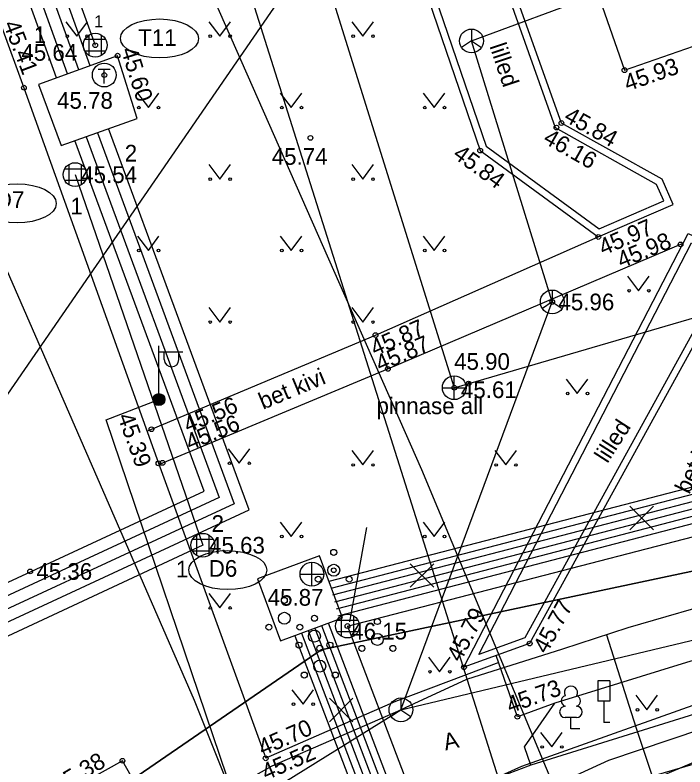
# Model space of a CAD drawing. Extents: x 641385 to 642153, y 6455477 to 6456351.
# Drawn here: x 641934.4 to 641962.52, y 6456158.32 to 6456189.89 of the extents above; entities that cross this region are included whole.
import ezdxf

# ---------------------------------------------------------------- set-up
doc = ezdxf.new("R2010")
doc.units = 0
for name, color, linetype in [('ABIJOONIS', 7, 'Continuous'), ('DKAEV', 7, 'Continuous'), ('DTRASS', 7, 'Continuous'), ('HALJASTUS', 7, 'Continuous'), ('HOONE', 7, 'Continuous'), ('KAEVU_NR', 7, 'Continuous'), ('KKAEV', 7, 'Continuous'), ('KORGUS', 7, 'Continuous'), ('KTRASS', 7, 'Continuous'), ('LIIKLUS', 7, 'Continuous'), ('MOOTPIIR', 7, 'Continuous'), ('MPKAABEL', 7, 'Continuous'), ('PIIR', 7, 'Continuous'), ('POST', 7, 'Continuous'), ('PUU', 7, 'Continuous'), ('RAJATIS', 7, 'Continuous'), ('SIKAEV', 7, 'Continuous'), ('SITRASS', 7, 'Continuous'), ('TEE', 7, 'Continuous'), ('TKAEV', 7, 'Continuous'), ('TORU_NR', 7, 'Continuous'), ('TTRASS', 7, 'Continuous'), ('VTRASS', 7, 'Continuous')]:
    doc.layers.add(name, color=color, linetype=linetype)

msp = doc.modelspace()

# ---------------------------------------------------------------- linework, layer by layer
at = {"layer": 'ABIJOONIS'}
msp.add_line((641949.161, 6456168.372), (641948.437, 6456164.423), dxfattribs=at)
at = {"layer": 'DKAEV'}
for p, q in [((641937.522, 6456188.187), (641937.522, 6456189.053)), ((641938.022, 6456189.053), (641938.022, 6456188.187)), ((641937.339, 6456188.87), (641938.205, 6456188.87)), ((641938.205, 6456188.37), (641937.339, 6456188.37)), ((641936.49, 6456183.437), (641937.356, 6456183.437)), ((641936.673, 6456182.754), (641936.673, 6456183.62)), ((641937.173, 6456183.62), (641937.173, 6456182.754)), ((641937.356, 6456182.937), (641936.49, 6456182.937)), ((641942.038, 6456167.198), (641942.038, 6456168.064)), ((641942.538, 6456168.064), (641942.538, 6456167.198)), ((641941.855, 6456167.881), (641942.721, 6456167.881)), ((641942.721, 6456167.381), (641941.855, 6456167.381)), ((641947.924, 6456164.491), (641948.79, 6456164.491)), ((641948.107, 6456163.808), (641948.107, 6456164.674)), ((641948.607, 6456164.674), (641948.607, 6456163.808)), ((641948.79, 6456163.991), (641947.924, 6456163.991))]:
    msp.add_line(p, q, dxfattribs=at)
for centre in [(641937.772, 6456188.62), (641936.923, 6456183.187), (641942.288, 6456167.631), (641948.357, 6456164.241)]:
    msp.add_circle(centre, 0.5, dxfattribs=at)
at = {"layer": 'DTRASS'}
for p, q in [((641931.665, 6456205.54), (641937.772, 6456188.62)), ((641948.357, 6456164.241), (641985.706, 6456173.906)), ((641948.357, 6456164.241), (641958.992, 6456136.286))]:
    msp.add_line(p, q, dxfattribs=at)
msp.add_lwpolyline([(641936.923, 6456183.187), (641942.288, 6456167.631), (641928.635, 6456161.274), (641936.945, 6456143.92)], dxfattribs=at)
at = {"layer": 'HALJASTUS'}
for p, q in [((641936.537, 6456189.607), (641937, 6456189)), ((641937, 6456189), (641937.446, 6456189.607)), ((641942.537, 6456189.607), (641943, 6456189)), ((641943, 6456189), (641943.446, 6456189.607)), ((641948.537, 6456189.607), (641949, 6456189)), ((641949, 6456189), (641949.446, 6456189.607)), ((641939.537, 6456186.607), (641940, 6456186)), ((641940, 6456186), (641940.446, 6456186.607)), ((641945.537, 6456186.607), (641946, 6456186)), ((641946, 6456186), (641946.446, 6456186.607)), ((641951.537, 6456186.607), (641952, 6456186)), ((641952, 6456186), (641952.446, 6456186.607)), ((641942.537, 6456183.607), (641943, 6456183)), ((641943, 6456183), (641943.446, 6456183.607)), ((641948.537, 6456183.607), (641949, 6456183)), ((641949, 6456183), (641949.446, 6456183.607)), ((641939.537, 6456180.607), (641940, 6456180)), ((641940, 6456180), (641940.446, 6456180.607)), ((641945.537, 6456180.607), (641946, 6456180)), ((641946, 6456180), (641946.446, 6456180.607)), ((641951.537, 6456180.607), (641952, 6456180)), ((641952, 6456180), (641952.446, 6456180.607)), ((641960.111, 6456178.923), (641960.575, 6456178.316)), ((641960.575, 6456178.316), (641961.02, 6456178.923)), ((641942.537, 6456177.607), (641943, 6456177)), ((641943, 6456177), (641943.446, 6456177.607)), ((641948.537, 6456177.607), (641949, 6456177)), ((641949, 6456177), (641949.446, 6456177.607)), ((641957.537, 6456174.607), (641958, 6456174)), ((641958, 6456174), (641958.446, 6456174.607)), ((641943.346, 6456171.678), (641943.809, 6456171.071)), ((641943.809, 6456171.071), (641944.255, 6456171.678)), ((641948.537, 6456171.607), (641949, 6456171)), ((641949, 6456171), (641949.446, 6456171.607)), ((641954.537, 6456171.607), (641955, 6456171)), ((641955, 6456171), (641955.446, 6456171.607)), ((641945.537, 6456168.607), (641946, 6456168)), ((641946, 6456168), (641946.446, 6456168.607)), ((641951.537, 6456168.607), (641952, 6456168)), ((641952, 6456168), (641952.446, 6456168.607)), ((641942.537, 6456165.607), (641943, 6456165)), ((641943, 6456165), (641943.446, 6456165.607)), ((641951.758, 6456162.93), (641952.221, 6456162.323)), ((641952.221, 6456162.323), (641952.667, 6456162.93)), ((641946.028, 6456161.568), (641946.492, 6456160.961)), ((641946.492, 6456160.961), (641946.937, 6456161.568)), ((641960.463, 6456161.333), (641960.927, 6456160.726)), ((641960.927, 6456160.726), (641961.372, 6456161.333)), ((641956.465, 6456159.769), (641956.928, 6456159.163)), ((641956.928, 6456159.163), (641957.374, 6456159.769))]:
    msp.add_line(p, q, dxfattribs=at)
for centre in [(641936.599, 6456189), (641937.428, 6456189), (641942.599, 6456189), (641943.428, 6456189), (641948.599, 6456189), (641949.428, 6456189), (641939.599, 6456186), (641940.428, 6456186), (641945.599, 6456186), (641946.428, 6456186), (641951.599, 6456186), (641952.428, 6456186), (641942.599, 6456183), (641943.428, 6456183), (641948.599, 6456183), (641949.428, 6456183), (641939.599, 6456180), (641940.428, 6456180), (641945.599, 6456180), (641946.428, 6456180), (641951.599, 6456180), (641952.428, 6456180), (641960.174, 6456178.316), (641961.003, 6456178.316), (641942.599, 6456177), (641943.428, 6456177), (641948.599, 6456177), (641949.428, 6456177), (641957.599, 6456174), (641958.428, 6456174), (641943.408, 6456171.071), (641944.237, 6456171.071), (641948.599, 6456171), (641949.428, 6456171), (641954.599, 6456171), (641955.428, 6456171), (641945.599, 6456168), (641946.428, 6456168), (641951.599, 6456168), (641952.428, 6456168), (641942.599, 6456165), (641943.428, 6456165), (641951.82, 6456162.323), (641952.649, 6456162.323), (641946.091, 6456160.961), (641946.919, 6456160.961), (641960.526, 6456160.726), (641961.354, 6456160.726), (641956.527, 6456159.163), (641957.356, 6456159.163)]:
    msp.add_circle(centre, 0.055, dxfattribs=at)
at = {"layer": 'HOONE'}
msp.add_lwpolyline([(641978.287, 6456212.334), (641968.732, 6456208.993), (641968.083, 6456210.897), (641956.259, 6456206.869), (641954.566, 6456203.1), (641959.983, 6456187.572), (641967.703, 6456190.262), (641968.235, 6456188.76)], dxfattribs=at)
at = {"layer": 'KAEVU_NR'}
for centre in [(641940.469, 6456188.903), (641934.493, 6456181.983), (641943.33, 6456166.588)]:
    msp.add_ellipse(centre, major_axis=(-1.638, 0.006), ratio=0.5, dxfattribs=at)
at = {"layer": 'KKAEV'}
for p, q in [((641952.839, 6456173.745), (641952.839, 6456174.745)), ((641952.339, 6456174.245), (641953.339, 6456174.245)), ((641946.865, 6456165.916), (641946.865, 6456166.916)), ((641946.365, 6456166.416), (641947.365, 6456166.416))]:
    msp.add_line(p, q, dxfattribs=at)
for centre in [(641952.839, 6456174.245), (641946.865, 6456166.416)]:
    msp.add_circle(centre, 0.5, dxfattribs=at)
at = {"layer": 'KORGUS'}
for centre in [(641937.772, 6456188.62), (641938.709, 6456188.18), (641938.15, 6456187.369), (641959.983, 6456187.572), (641934.778, 6456186.837), (641957.128, 6456185.164), (641957.338, 6456185.354), (641946.801, 6456184.729), (641953.925, 6456184.199), (641958.884, 6456180.571), (641962.336, 6456180.258), (641956.952, 6456177.843), (641949.534, 6456176.453), (641950.055, 6456175.034), (641952.839, 6456174.245), (641953.438, 6456174.415), (641940.129, 6456172.5), (641940.424, 6456171.07), (641940.593, 6456171.091), (641935.04, 6456166.532), (641947.78, 6456166.581), (641948.357, 6456164.241), (641956.003, 6456163.506), (641953.246, 6456162.508), (641955.487, 6456160.433), (641944.925, 6456158.689), (641938.911, 6456158.585)]:
    msp.add_circle(centre, 0.1, dxfattribs=at)
at = {"layer": 'KTRASS'}
for p, q in [((641926.541, 6456163.004), (641947.048, 6456192.765)), ((641947.048, 6456192.765), (641952.839, 6456174.245)), ((641952.839, 6456174.245), (641973.558, 6456180.292))]:
    msp.add_line(p, q, dxfattribs=at)
for points in [[(641955.219, 6456156.212), (641943.947, 6456191.834), (641938.492, 6456208.438), (641964.505, 6456218.057), (641994.162, 6456237.088), (641986.962, 6456249.871)], [(641955.219, 6456156.212), (641982.751, 6456164.227), (641986.086, 6456153.839), (641986.312, 6456152.446)]]:
    msp.add_lwpolyline(points, dxfattribs=at)
at = {"layer": 'LIIKLUS'}
for p, q in [((641958.865, 6456161.94), (641958.865, 6456161.09)), ((641959.365, 6456161.94), (641958.865, 6456161.94)), ((641959.365, 6456161.94), (641959.365, 6456161.09)), ((641959.365, 6456161.09), (641958.865, 6456161.09)), ((641959.115, 6456161.09), (641959.115, 6456160.19)), ((641959.365, 6456160.19), (641959.115, 6456160.19))]:
    msp.add_line(p, q, dxfattribs=at)
at = {"layer": 'MOOTPIIR'}
msp.add_lwpolyline([(641943.813, 6456123.985), (641948.239, 6456116.83), (641969.121, 6456128.529), (641951.484, 6456170.803), (641934.281, 6456209.762), (641977.029, 6456228.893), (642003.89, 6456244.869), (642012.827, 6456218.135), (642009.748, 6456213.961), (642012.429, 6456209.091), (642033.481, 6456216.644), (642027.026, 6456230.16), (642022.26, 6456228.57), (642018.189, 6456244.571), (642013.82, 6456267.032), (642002.202, 6456262.858), (641964.716, 6456239.931), (641922.664, 6456218.689), (641919.71, 6456212.08), (641941.925, 6456161.135), (641947.429, 6456147.335), (641953.332, 6456130.594), (641943.813, 6456123.985)], dxfattribs=at)
at = {"layer": 'MPKAABEL'}
msp.add_lwpolyline([(641961.915, 6456151.096), (641961.998, 6456149.77), (641952.656, 6456146.009), (641948.945, 6456144.296), (641943.306, 6456157.901), (641938.234, 6456172.89), (641940.442, 6456173.748)], dxfattribs=at)
at = {"layer": 'PIIR'}
for points in [[(641907.232, 6456135.755), (641947.25, 6456163.24), (642019.41, 6456178.53), (642003.16, 6456222.82), (641998.52, 6456235.45), (641982.352, 6456279.541)], [(642066.637, 6456192.119), (642019.41, 6456178.53), (641947.25, 6456163.24), (641907.232, 6456135.755)]]:
    msp.add_lwpolyline(points, dxfattribs=at)
at = {"layer": 'POST'}
for p, q in [((641940.442, 6456173.998), (641940.442, 6456175.998)), ((641940.442, 6456175.748), (641941.442, 6456175.748)), ((641940.669, 6456175.427), (641940.669, 6456175.748)), ((641941.281, 6456175.427), (641941.281, 6456175.748)), ((641940.442, 6456173.748), (641940.442, 6456173.748))]:
    msp.add_line(p, q, dxfattribs=at)
for radius in [0.25, 0.225, 0.2, 0.175, 0.15, 0.125, 0.1, 0.075, 0.05, 0.025]:
    msp.add_circle((641940.442, 6456173.748), radius, dxfattribs=at)
msp.add_arc((641940.975, 6456175.427), 0.306, 180, 0, dxfattribs=at)
at = {"layer": 'PUU'}
for p, q in [((641957.974, 6456160.399), (641957.494, 6456160.399)), ((641957.734, 6456159.924), (641957.734, 6456160.399)), ((641958.114, 6456159.924), (641957.734, 6456159.924))]:
    msp.add_line(p, q, dxfattribs=at)
for centre, radius in [((641947.78, 6456167.331), 0.125), ((641947.78, 6456166.581), 0.25), ((641947.13, 6456166.206), 0.125), ((641948.43, 6456166.206), 0.125), ((641945.707, 6456165.317), 0.125), ((641945.707, 6456164.567), 0.25), ((641946.972, 6456164.566), 0.125), ((641949.611, 6456164.427), 0.125), ((641945.057, 6456164.192), 0.125), ((641946.357, 6456164.192), 0.125), ((641946.972, 6456163.816), 0.25), ((641949.611, 6456163.677), 0.25), ((641946.322, 6456163.441), 0.125), ((641947.622, 6456163.441), 0.125), ((641947.194, 6456163.307), 0.125), ((641948.961, 6456163.302), 0.125), ((641950.261, 6456163.302), 0.125), ((641947.194, 6456162.557), 0.25), ((641946.544, 6456162.182), 0.125), ((641947.844, 6456162.182), 0.125)]:
    msp.add_circle(centre, radius, dxfattribs=at)
for centre, radius, start, end in [((641957.734, 6456161.444), 0.277, 332.5799, 207.4201), ((641957.564, 6456161.097), 0.233, 109.0217, 253.1415), ((641957.904, 6456161.097), 0.233, 286.8508, 70.9859), ((641957.497, 6456160.636), 0.238, 90.0016, 269.3953), ((641957.971, 6456160.636), 0.238, 270.6047, 89.9984)]:
    msp.add_arc(centre, radius, start, end, dxfattribs=at)
at = {"layer": 'RAJATIS'}
for points in [[(641951.058, 6456192.597), (641953.925, 6456184.199), (641958.884, 6456180.571), (641962.025, 6456181.93), (641961.562, 6456182.992), (641957.338, 6456185.354), (641954.909, 6456192.177)], [(641951.494, 6456192.248), (641954.178, 6456184.385), (641958.923, 6456180.915), (641961.63, 6456182.086), (641961.327, 6456182.779), (641957.093, 6456185.147), (641954.689, 6456191.899)], [(641962.662, 6456180.716), (641964.9, 6456179.666), (641956.003, 6456163.506), (641953.246, 6456162.508)], [(641962.796, 6456180.322), (641964.483, 6456179.53), (641955.795, 6456163.75), (641953.865, 6456163.051)]]:
    msp.add_lwpolyline(points, close=True, dxfattribs=at)
at = {"layer": 'SIKAEV'}
for p, q in [((641953.563, 6456189.298), (641953.563, 6456188.798)), ((641953.563, 6456188.798), (641953.148, 6456188.523)), ((641953.563, 6456188.798), (641953.978, 6456188.523)), ((641956.952, 6456178.343), (641956.952, 6456177.843)), ((641956.952, 6456177.843), (641956.537, 6456177.568)), ((641956.952, 6456177.843), (641957.367, 6456177.568)), ((641950.603, 6456161.22), (641950.603, 6456160.72)), ((641950.603, 6456160.72), (641950.188, 6456160.445)), ((641950.603, 6456160.72), (641951.018, 6456160.445))]:
    msp.add_line(p, q, dxfattribs=at)
for centre in [(641953.563, 6456188.798), (641956.952, 6456177.843), (641950.603, 6456160.72)]:
    msp.add_circle(centre, 0.5, dxfattribs=at)
at = {"layer": 'SITRASS'}
for points in [[(641953.563, 6456188.798), (641958.864, 6456190.779)], [(641956.952, 6456177.843), (641953.563, 6456188.798)], [(642030.811, 6456179.876), (642025.635, 6456179.306), (642013.739, 6456176.835), (642003.257, 6456174.59), (641997.351, 6456173.39), (641985.945, 6456171.024), (641980.827, 6456169.913), (641973.743, 6456168.138), (641964.476, 6456165.431), (641960.126, 6456164.167), (641957.376, 6456163.272), (641953.35, 6456161.993), (641950.603, 6456160.72)], [(641950.603, 6456160.72), (642030.811, 6456179.876)], [(642030.811, 6456179.876), (642025.635, 6456179.306), (642013.739, 6456176.835), (642003.257, 6456174.59), (641997.351, 6456173.39), (641985.945, 6456171.024), (641980.827, 6456169.913), (641973.743, 6456168.138), (641964.476, 6456165.431), (641960.126, 6456164.167), (641957.376, 6456163.272), (641953.35, 6456161.993), (641950.603, 6456160.72)], [(641950.603, 6456160.72), (642030.811, 6456179.876)], [(642042.982, 6456179.542), (642036.859, 6456177.586), (642028.04, 6456175.864), (642010.332, 6456172.137), (642004.069, 6456170.878), (641993.156, 6456168.899), (641983.634, 6456166.566), (641974.925, 6456164.458), (641964.071, 6456161.339), (641955.658, 6456158.344), (641950.046, 6456155.812), (641947.713, 6456154.94), (641944.898, 6456153.677), (641940.714, 6456151.462), (641930.761, 6456146.063), (641925.051, 6456142.272), (641918.211, 6456137.7), (641911.46, 6456133.146)], [(642042.982, 6456179.542), (642036.859, 6456177.586), (642028.04, 6456175.864), (642010.332, 6456172.137), (642004.069, 6456170.878), (641993.156, 6456168.899), (641983.634, 6456166.566), (641974.925, 6456164.458), (641964.071, 6456161.339), (641955.658, 6456158.344), (641950.046, 6456155.812), (641947.713, 6456154.94), (641944.898, 6456153.677), (641940.714, 6456151.462), (641930.761, 6456146.063), (641925.051, 6456142.272), (641918.211, 6456137.7), (641911.46, 6456133.146)], [(641950.603, 6456160.72), (641956.952, 6456177.843)], [(641959.226, 6456163.874), (641960.463, 6456159.989), (641964.247, 6456148.642), (641964.492, 6456147.468)], [(641936.273, 6456151.831), (641950.603, 6456160.72)], [(641936.552, 6456153.749), (641940.078, 6456155.493), (641945.198, 6456158.373), (641950.603, 6456160.72)]]:
    msp.add_lwpolyline(points, dxfattribs=at)
at = {"layer": 'TEE'}
for points in [[(641916.375, 6456199.496), (641928.696, 6456203.672), (641931.241, 6456196.471), (641931.943, 6456194.573), (641934.778, 6456186.837), (641940.424, 6456171.07), (641944.925, 6456158.689)], [(642058.048, 6456182.29), (642055.429, 6456181.515), (642049.613, 6456179.983), (642044.798, 6456178.863), (642036.876, 6456177.175), (642031.99, 6456176.174), (642015.226, 6456172.729), (641998.52, 6456169.319), (641981.92, 6456165.788), (641976.388, 6456164.433), (641970.128, 6456162.697), (641963.768, 6456160.809), (641956.055, 6456158.402), (641952.946, 6456157.23), (641949.692, 6456155.892), (641947.798, 6456154.961), (641941.55, 6456151.807), (641927.315, 6456143.384), (641923.486, 6456140.881), (641918.486, 6456137.564), (641911.707, 6456132.856)], [(642058.048, 6456182.29), (642055.429, 6456181.515), (642049.613, 6456179.983), (642044.798, 6456178.863), (642036.876, 6456177.175), (642031.99, 6456176.174), (642015.226, 6456172.729), (641998.52, 6456169.319), (641981.92, 6456165.788), (641976.388, 6456164.433), (641970.128, 6456162.697), (641963.768, 6456160.809), (641956.055, 6456158.402), (641952.946, 6456157.23), (641949.692, 6456155.892), (641947.798, 6456154.961), (641941.55, 6456151.807), (641927.315, 6456143.384), (641923.486, 6456140.881), (641918.486, 6456137.564), (641911.707, 6456132.856)], [(641939.94, 6456172.421), (641949.534, 6456176.453), (641958.884, 6456180.571)], [(641940.44, 6456171.027), (641950.055, 6456175.034), (641962.45, 6456180.307)], [(641997.793, 6456171.396), (641981.598, 6456167.967), (641975.435, 6456166.481), (641969.753, 6456164.895), (641962.401, 6456162.648), (641957.054, 6456160.997), (641955.487, 6456160.433), (641954.604, 6456163)], [(641954.706, 6456162.704), (641950.368, 6456161.07), (641944.925, 6456158.689)], [(641956.055, 6456158.402), (641955.783, 6456159.165), (641957.054, 6456160.997)], [(641940.007, 6456156.647), (641938.911, 6456158.585), (641930.048, 6456153.641), (641920.37, 6456148.228), (641920.749, 6456145.087)]]:
    msp.add_lwpolyline(points, dxfattribs=at)
at = {"layer": 'TKAEV'}
for p, q in [((641937.9, 6456187.619), (641938.4, 6456187.619)), ((641938.15, 6456187.019), (641938.15, 6456187.619))]:
    msp.add_line(p, q, dxfattribs=at)
msp.add_circle((641938.15, 6456187.369), 0.5, dxfattribs=at)
at = {"layer": 'TTRASS'}
for p, q in [((641947.595, 6456166.125), (641998.07, 6456179.255)), ((641947.671, 6456165.835), (641998.145, 6456178.965)), ((641947.746, 6456165.544), (641998.206, 6456178.67)), ((641947.822, 6456165.254), (641998.282, 6456178.38)), ((641947.897, 6456164.964), (641998.35, 6456178.088)), ((641947.973, 6456164.673), (641998.425, 6456177.798)), ((641960.204, 6456169.271), (641961.194, 6456168.281)), ((641960.204, 6456168.281), (641961.194, 6456169.271)), ((641950.991, 6456166.857), (641951.981, 6456165.867)), ((641950.991, 6456165.867), (641951.981, 6456166.857)), ((641946.989, 6456164.155), (641957.623, 6456136.2)), ((641947.269, 6456164.262), (641957.904, 6456136.307)), ((641947.549, 6456164.369), (641958.184, 6456136.413)), ((641946.148, 6456163.835), (641956.782, 6456135.88)), ((641946.428, 6456163.942), (641957.062, 6456135.987)), ((641946.708, 6456164.049), (641957.343, 6456136.093)), ((641947.598, 6456161.211), (641948.588, 6456160.221)), ((641947.598, 6456160.221), (641948.588, 6456161.211))]:
    msp.add_line(p, q, dxfattribs=at)
for points in [[(641936.141, 6456187.246), (641929.245, 6456206.353), (641969.104, 6456232.255)], [(641936.612, 6456187.414), (641929.842, 6456206.145), (641969.375, 6456231.834)], [(641936.612, 6456187.416), (641929.85, 6456206.15), (641969.377, 6456231.835)], [(641937.082, 6456187.586), (641930.455, 6456205.947), (641969.649, 6456231.416)], [(641937.552, 6456187.756), (641931.06, 6456205.744), (641969.922, 6456230.997)], [(641937.859, 6456184.949), (641943.599, 6456169.376), (641929.587, 6456162.875), (641944.4, 6456133.47), (641949.222, 6456123.492)], [(641942.478, 6456138.396), (641930.266, 6456162.639), (641944.228, 6456169.116), (641938.328, 6456185.122)], [(641937.39, 6456184.777), (641942.971, 6456169.635), (641928.908, 6456163.112), (641943.953, 6456133.245), (641948.629, 6456123.21)], [(641941.138, 6456137.721), (641928.229, 6456163.348), (641942.342, 6456169.895), (641936.915, 6456184.617)]]:
    msp.add_lwpolyline(points, dxfattribs=at)
for points in [[(641936.344, 6456184.416), (641939.533, 6456185.539), (641938.709, 6456188.18), (641935.39, 6456186.968)], [(641944.579, 6456166.218), (641945.544, 6456163.618), (641948.153, 6456164.586), (641947.188, 6456167.186)]]:
    msp.add_lwpolyline(points, close=True, dxfattribs=at)
at = {"layer": 'VTRASS'}
for points in [[(641952.032, 6456155.26), (641959.328, 6456158.617), (641973.608, 6456163.428), (641982.99, 6456165.652), (641989.506, 6456167.167)], [(641953.538, 6456154.546), (641972.158, 6456162.455), (641991.109, 6456166.662)]]:
    msp.add_lwpolyline(points, dxfattribs=at)

# ---------------------------------------------------------------- texts
at = {"layer": 'HALJASTUS'}
for rotation, p in [(288.4349, (641954.312, 6456188.583)), (57.2648, (641959.267, 6456171.037))]:
    msp.add_text('lilled', height=0.7, rotation=rotation, dxfattribs=at).set_placement(p)
at = {"layer": 'KAEVU_NR'}
for s, p in [('T11', (641939.574, 6456188.59)), ('D7', (641933.598, 6456181.786)), ('D6', (641942.534, 6456166.31))]:
    msp.add_text(s, height=0.7, dxfattribs=at).set_placement(p)
at = {"layer": 'KORGUS'}
for s, rotation, p in [(' 45.41', 290.822, (641933.812, 6456189.754)), (' 45.60', 287.3281, (641938.764, 6456188.666)), (' 45.93', 19.2107, (641959.864, 6456186.595)), (' 45.84', 330.7867, (641957.167, 6456185.588)), (' 46.16', 330.4109, (641956.298, 6456184.679)), (' 45.84', 323.8108, (641952.525, 6456184.092)), (' 45.97', 23.3964, (641958.853, 6456179.679)), (' 45.98', 22.5662, (641959.611, 6456179.147)), (' 45.87', 23.77, (641949.273, 6456175.455)), (' 45.87', 23.0436, (641949.478, 6456174.801)), (' 45.56', 22.7974, (641941.421, 6456172.243)), (' 45.39', 289.9783, (641938.606, 6456173.283)), (' 45.56', 22.6224, (641941.504, 6456171.497)), (' 45.77', 61.3442, (641956.592, 6456162.805)), (' 45.79', 62.4926, (641952.979, 6456162.459)), (' 45.73', 19.795, (641954.938, 6456160.483)), (' 45.70', 23.6266, (641944.562, 6456158.676)), (' 45.52', 23.6266, (641944.702, 6456157.648)), (' 45.38', 30.2275, (641936.014, 6456157.059))]:
    msp.add_text(s, height=0.7, rotation=rotation, dxfattribs=at).set_placement(p)
for s, p in [(' 45.64', (641934.411, 6456187.967)), (' 45.78', (641935.907, 6456185.954)), (' 45.74', (641944.917, 6456183.6)), (' 45.54', (641936.923, 6456182.837)), (' 45.96', (641956.952, 6456177.493)), (' 45.90', (641952.572, 6456174.995)), (' 45.61', (641952.86, 6456173.81)), (' 45.63', (641942.288, 6456167.281)), (' 45.36', (641935.04, 6456166.182)), (' 45.87', (641944.749, 6456165.094)), (' 46.15', (641948.254, 6456163.675))]:
    msp.add_text(s, height=0.7, dxfattribs=at).set_placement(p)
at = {"layer": 'KTRASS'}
msp.add_text('pinnase all', height=0.7, dxfattribs=at).set_placement((641949.574, 6456173.134))
at = {"layer": 'TEE'}
for s, rotation, p in [('bet kivi', 22.6995, (641944.812, 6456173.315)), ('bet kivi', 64.1232, (641962.697, 6456169.742)), ('A', 13.2986, (641952.47, 6456159.012))]:
    msp.add_text(s, height=0.7, rotation=rotation, dxfattribs=at).set_placement(p)
at = {"layer": 'TORU_NR'}
for s, height, p in [('1', 0.5, (641937.729, 6456189.374)), ('1', 0.7, (641935.193, 6456188.713)), ('2', 0.7, (641939.009, 6456183.738)), ('1', 0.7, (641936.728, 6456181.516)), ('2', 0.7, (641942.652, 6456168.191)), ('1', 0.7, (641941.156, 6456166.282))]:
    msp.add_text(s, height=height, dxfattribs=at).set_placement(p)

doc.saveas('drawing.dxf')
